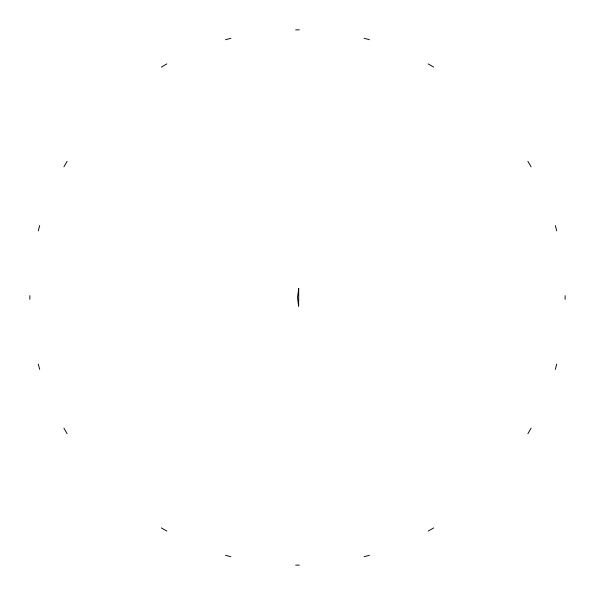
<?xml version="1.0" encoding="UTF-8"?>
<svg xmlns="http://www.w3.org/2000/svg" width="595" height="595" viewBox="0 0 595 595"><rect width="100%" height="100%" fill="white"/><g stroke="black" fill="none" stroke-linecap="round" stroke-linejoin="round"><path stroke-width="0.89" d="M565.131 295.678A267.638 267.638 0 0 1 565.131 299.322M556.712 364.118A267.638 267.638 0 0 1 555.291 369.413M531.082 428.14A267.638 267.638 0 0 1 527.899 433.681M433.681 527.899A267.638 267.638 0 0 1 428.14 531.082M369.413 555.291A267.638 267.638 0 0 1 364.118 556.712M299.322 565.131A267.638 267.638 0 0 1 295.678 565.131M230.882 556.712A267.638 267.638 0 0 1 225.587 555.291M166.86 531.082A267.638 267.638 0 0 1 161.319 527.899M67.101 433.681A267.638 267.638 0 0 1 63.918 428.14M39.709 369.413A267.638 267.638 0 0 1 38.288 364.118M29.869 299.322A267.638 267.638 0 0 1 29.869 295.678M38.288 230.882A267.638 267.638 0 0 1 39.709 225.587M63.918 166.86A267.638 267.638 0 0 1 67.101 161.319M161.319 67.101A267.638 267.638 0 0 1 166.86 63.918M225.587 39.709A267.638 267.638 0 0 1 230.882 38.288M295.678 29.869A267.638 267.638 0 0 1 299.322 29.869M364.118 38.288A267.638 267.638 0 0 1 369.413 39.709M428.14 63.918A267.638 267.638 0 0 1 433.681 67.101M527.899 161.319A267.638 267.638 0 0 1 531.082 166.86M555.291 225.587A267.638 267.638 0 0 1 556.712 230.882M298.712 288.538L298.653 306.47L297.5 297.5L298.712 288.538"/></g></svg>
